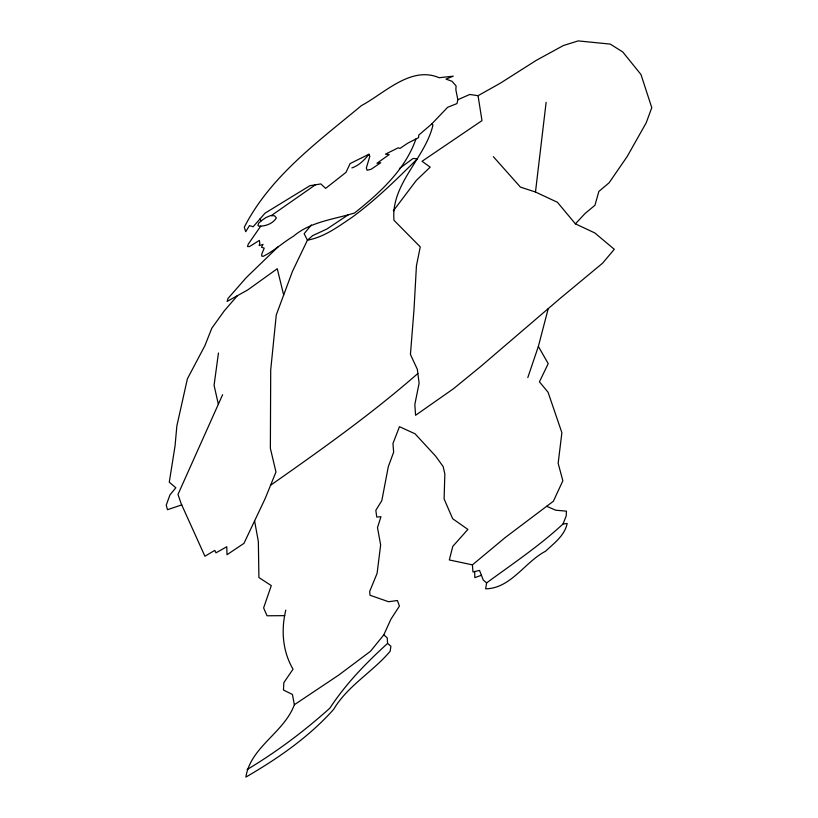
<?xml version="1.0" encoding="UTF-8"?>
<svg xmlns="http://www.w3.org/2000/svg" width="818" height="818" viewBox="0 0 818 818"><rect width="100%" height="100%" fill="white"/><g stroke="black" fill="none" stroke-linecap="round" stroke-linejoin="round"><path stroke-width="1.23" d="M285.799 610.095C280.942 629.983 282.558 651.292 293.028 669.185L283.826 682.672L283.488 690.055L292.415 694.451L294.368 704.717C284.183 732.621 250.512 746.977 245.87 777.1C277.875 758.501 308.897 737.1 333.662 709.349C347.691 685.678 372.681 672.007 390.155 651.261L390.902 646.23L387.589 643.408L387.221 637.866L383.816 634.84L390.83 619.359L399.419 606.087L397.425 600.524L388.57 601.721L369.971 595.228L369.705 591.363L377.098 573.377L380.646 544.941L377.487 527.59L380.953 516.72L376.75 517.027L375.83 510.33L381.812 500.657L388.294 466.72L393.652 452.17L392.947 443.54L399.481 426.699L415.033 433.785L435.616 456.107L443.111 466.485L444.839 473.97L444.102 498.97L452.681 518.735L467.896 529.42L452.773 546.393L449.317 559.952L472.436 564.86L505.258 537.508L553.377 501.229L562.856 480.779L558.152 463.285L561.884 432.681L548.05 392.221L539.44 381.822L548.213 363.662L538.367 346.392L548.234 308.621M431.587 124.121L447.651 107.301L456.976 103.569L457.835 99.724L455.861 89.745L456.086 85.962L452.047 81.309L445.984 79.07L453.254 76.166L439.143 77.72C410.912 65.583 384.644 93.211 361.464 105.583C318.488 141.371 270.277 176.299 244.306 227.21L245.707 231.709L249.48 225.584L253.14 226.77L265.052 213.15L309.879 185.717L320.85 183.917L325.625 188.385L345.994 172.373L350.124 163.569L368.908 154.254L369.818 156.32L366.352 167.946L367.077 170.256L371.055 169.316L380.748 162.731L376.945 163.283L389.174 154.571L385.462 154.152L398.233 147.813L400.022 148.395L407.722 143.191L418.56 137.629L418.755 135.093L431.587 124.121L432.978 125.052C425.033 158.672 390.707 183.917 393.99 220.308L420.248 246.883L416.434 265.809L414.01 309.521L410.431 354.429L417.333 369.327L419.113 383.223L414.838 404.47L415.585 415.288L453.479 388.734L480.8 366.403L560.228 298.345L602.58 263.191L614.298 249.286L594.727 232.895L575.391 223.846L557.457 202.312L535.483 192.015L546.127 102.301M218.457 353.008L214.071 385.298L218.324 404.174M486.628 582.886L485.636 588.827C510.841 588.469 524.972 561.884 545.524 551.25C554.031 543.275 564.696 535.565 567.181 523.438L563.019 524.001C539.399 545.882 512.549 563.888 486.628 582.886L483.305 580.115L479.522 570.422L472.937 571.956L472.436 564.86M527.804 377.579L538.367 346.392M415.922 138.988C405.288 169.837 379.542 193.089 354.593 212.966C333.683 219.48 310.799 221.566 293.488 236.218C283.089 242.435 273.969 250.983 263.151 256.361L261.688 256.014L261.78 254.02L264.214 248.151L261.504 247.23L263.028 244.388L259.173 245.574L259.807 243.232L259.367 240.42L249.521 246.576L247.517 246.525L248.222 244.214L260.778 226.065M563.019 524.001L566.209 515.872L566.455 511.158L555.739 510.217L546.669 506.291M222.619 394.695L177.987 494.42L181.177 503.694L204.909 556.23L214.766 550.381L215.993 552.835L226.791 546.71L226.985 554.747L243.958 543.367L265.216 498.469L275.973 471.996L270.369 448.356L270.707 369.951L276.269 314.94L292.455 271.382L307.435 240.175L312.629 235.635L326.924 228.999L348.478 214.653M368.908 154.254C364.511 159.95 358.867 165.614 351.883 167.915M393.366 210.819L416.352 180.379L430.196 167.128L422.047 161.289L481.986 120.614L478.049 95.686L500.227 83.252L536.219 60.389L563.357 45.542L578.203 40.9L610.208 44.09L622.723 51.923L640.964 74.499L651.782 107.71L646.169 122.874L627.161 156.565L609.093 182.803L598.848 191.443L594.952 205.277L585.167 213.396L575.391 223.846M383.816 634.84L370.482 651.281L338.795 675.034L294.368 704.717M311.361 224.919L304.132 233.703L307.435 240.175C324.327 237.138 338.161 226.627 352.077 217.312C375.677 199.991 396.607 179.459 417.313 158.856L413.131 158.436L399.44 168.528M237.363 295.717L224.337 310.779L211.811 328.202L204.848 345.779L187.394 378.816L176.862 425.912L175.062 445.8L169.275 482.191L175.829 487.773L169.929 494.941L166.218 505.217L167.506 509.696L181.78 504.88M387.589 643.408C366.086 662.989 345.891 683.725 329.889 708.132C304.357 731.067 276.617 751.895 247.128 769.554M278.396 246.555L246.361 277.517L228.048 298.396L227.097 301.423L247.629 290.001L277.261 268.733L283.672 295.022M261.003 220.983L258.631 223.212L257.915 225.533L259.02 226.218C265.584 226.208 272.875 223.774 276.361 217.874L274.551 215.788L270.523 215.594L265.881 217.608L261.003 220.983L260.063 218.846M417.865 373.478C371.444 414.102 321.055 449.849 270.594 485.238M271.269 215.635L315.37 184.817M457.835 99.724L469.747 94.469L478.049 95.686M481.413 575.269L474.798 577.641L474.706 571.547M284.756 615.657L267.057 615.78L263.621 607.927L271.29 585.606L258.917 577.549L258.345 541.506L254.592 520.923M535.483 192.015L520.442 187.118L493.366 156.688"/></g></svg>
